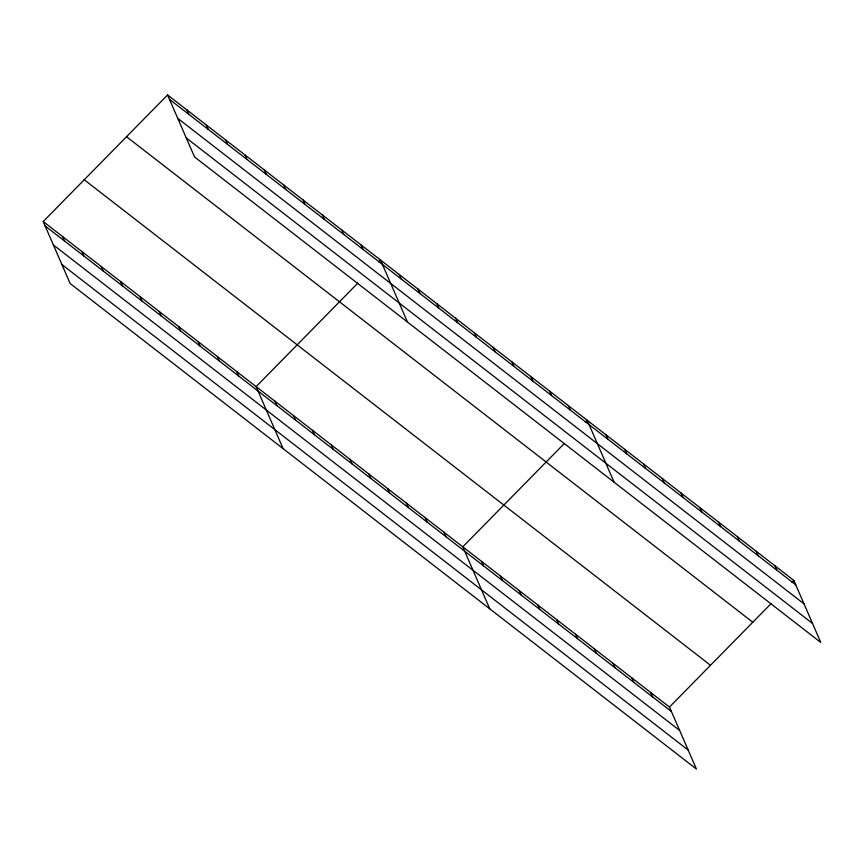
<?xml version="1.0" encoding="UTF-8"?>
<svg xmlns="http://www.w3.org/2000/svg" width="864" height="864" viewBox="0 0 864 864"><rect width="100%" height="100%" fill="white"/><g stroke="black" fill="none" stroke-linecap="round" stroke-linejoin="round"><path stroke-width="1.3" d="M43.2 221.54L669.47 707.054L696.427 769.057L70.157 283.543L43.2 221.54L167.573 94.943L793.843 580.457L820.8 642.46L194.53 156.946L167.573 94.943M357.707 283.23L256.133 386.618L283.09 448.621M378.68 261.868L380.506 260.01L407.462 322.024M564.365 443.448L462.802 546.836L489.758 608.839M585.349 422.096L587.174 420.239L614.131 482.242M669.47 707.054L771.034 603.666M792.018 582.314L793.843 580.457M169.495 99.349L795.755 584.863M177.757 118.357L804.017 603.871M186.268 137.938L812.538 623.452M126.533 136.717L752.792 622.231M84.24 179.766L710.51 665.28M45.122 225.958L671.382 711.472M53.384 244.955L679.644 730.469M61.895 264.535L688.165 750.06M775.051 565.888L776.974 570.305M756.259 551.318L758.182 555.736M737.478 536.76L739.39 541.177M718.686 522.191L720.608 526.608M699.894 507.632L701.816 512.039M681.113 493.063L683.035 497.48M662.321 478.494L664.243 482.911M643.54 463.936L645.451 468.342M624.748 449.366L626.67 453.784M605.956 434.797L607.878 439.214M568.382 405.67L570.305 410.087M549.59 391.1L551.513 395.518M530.809 376.542L532.732 380.948M512.017 361.973L513.94 366.39M650.678 692.485L652.601 696.902M493.236 347.404L495.148 351.821M631.886 677.927L633.809 682.333M474.444 332.845L476.366 337.252M613.105 663.358L615.017 667.775M455.652 318.276L457.574 322.693M594.313 648.788L596.236 653.206M436.871 303.707L438.782 308.124M575.521 634.23L577.444 638.636M418.079 289.148L420.001 293.555M556.74 619.661L558.662 624.078M399.287 274.579L401.209 278.996M537.948 605.092L539.87 609.509M519.167 590.533L521.078 594.94M361.141 245.009L363.064 249.426M500.375 575.964L502.297 580.381M341.788 229.997L343.71 234.414M481.583 561.395L483.505 565.812M322.434 214.996L324.346 219.413M303.07 199.984L304.992 204.401M444.01 532.267L445.932 536.684M283.716 184.982L285.638 189.4M425.218 517.709L427.14 522.115M264.362 169.97L266.274 174.388M406.436 503.14L408.359 507.557M244.998 154.969L246.92 159.376M387.644 488.57L389.567 492.988M225.644 139.957L227.567 144.374M368.863 474.012L370.775 478.418M206.291 124.956L208.202 129.362M350.071 459.443L351.994 463.86M186.926 109.944L188.849 114.361M331.279 444.874L333.202 449.291M312.498 430.315L314.41 434.722M293.706 415.746L295.628 420.163M274.914 401.177L276.836 405.594M236.768 371.606L238.691 376.024M217.415 356.605L219.337 361.012M198.061 341.593L199.973 346.01M178.697 326.592L180.619 330.998M159.343 311.58L161.266 315.997M139.99 296.579L141.901 300.985M120.625 281.567L122.548 285.984M101.272 266.555L103.194 270.972M81.918 251.554L83.83 255.971M62.554 236.542L64.476 240.959"/></g></svg>
